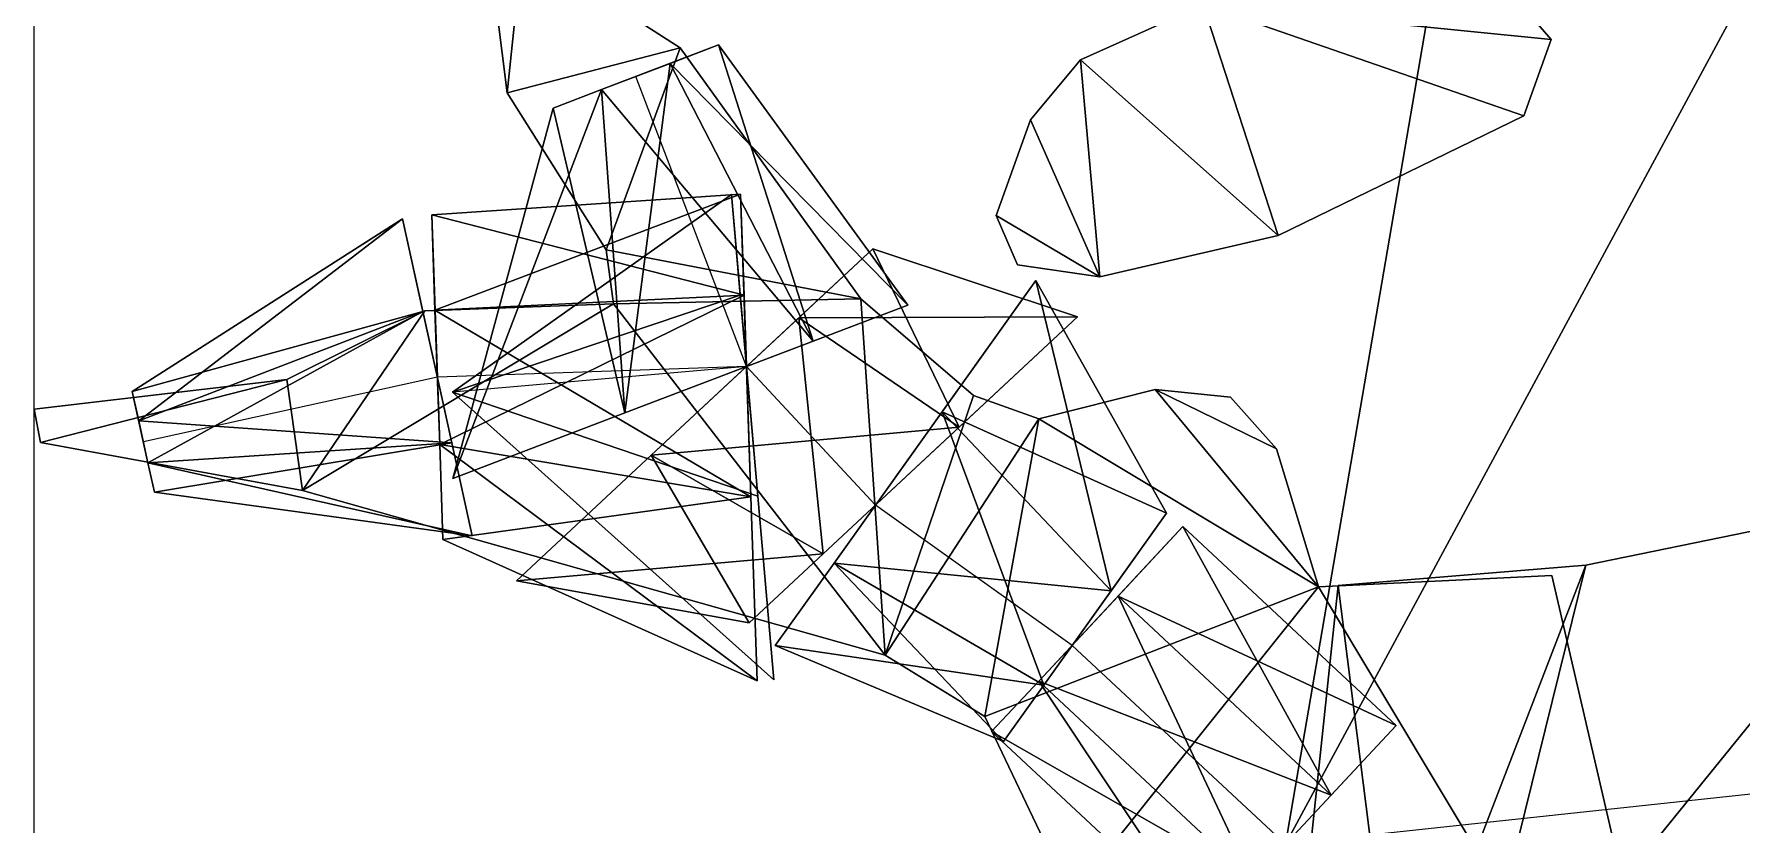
# Model space of a CAD drawing. Extents: x 271818 to 271947, y 5067178 to 5068401.
# Drawn here: x 271818.41 to 271829.98, y 5067260.3 to 5067265.66 of the extents above; entities that cross this region are included whole.
import ezdxf

# ---------------------------------------------------------------- set-up
doc = ezdxf.new("R2010")
doc.units = 0
for name, color, linetype in [('BBOX', 1, 'CONTINUOUS'), ('CENTERLINE', 4, 'CONTINUOUS'), ('WALLS', 7, 'CONTINUOUS')]:
    doc.layers.add(name, color=color, linetype=linetype)

msp = doc.modelspace()

# ---------------------------------------------------------------- linework, layer by layer
at = {"layer": 'BBOX'}
for p, q in [((271818.41, 5067178.317, 752.271), (271818.41, 5068401.154, 752.271)), ((271818.41, 5067178.317, 1036), (271818.41, 5068401.154, 1036))]:
    msp.add_line(p, q, dxfattribs=at)
at = {"layer": 'CENTERLINE'}
for p, q in [((271823.237, 5067263.405, 820.7), (271822.487, 5067265.371, 822.056)), ((271821.142, 5067263.333, 819.941), (271819.15, 5067262.895, 819.979)), ((271823.237, 5067263.405, 820.7), (271821.142, 5067263.333, 819.941)), ((271823.237, 5067263.405, 820.7), (271821.245, 5067263.231, 820.641)), ((271824.112, 5067262.466, 820.359), (271823.237, 5067263.405, 820.7)), ((271825.444, 5067261.515, 820.256), (271824.112, 5067262.466, 820.359)), ((271826.889, 5067260.168, 819.441), (271825.444, 5067261.515, 820.256)), ((271832.913, 5067260.816, 819.081), (271826.889, 5067260.168, 819.441))]:
    msp.add_line(p, q, dxfattribs=at)
at = {"layer": 'WALLS'}
for points in [[(271831.969, 5067269.588, 819.081), (271826.889, 5067260.168, 819.441), (271830.635, 5067281.994, 819.081)], [(271830.635, 5067281.994, 819.081), (271826.889, 5067260.168, 819.441), (271826.889, 5067260.168, 819.441)], [(271830.635, 5067281.994, 819.081), (271826.889, 5067260.168, 819.441), (271830.635, 5067281.994, 819.744)], [(271830.635, 5067281.994, 819.744), (271826.889, 5067260.168, 819.441), (271826.889, 5067260.168, 819.441)], [(271830.635, 5067281.994, 819.744), (271826.889, 5067260.168, 819.441), (271831.969, 5067269.588, 820.681)], [(271832.988, 5067260.116, 819.081), (271826.889, 5067260.168, 819.441), (271831.969, 5067269.588, 819.081)], [(271831.969, 5067269.588, 819.081), (271826.889, 5067260.168, 819.441), (271826.889, 5067260.168, 819.441)], [(271831.969, 5067269.588, 820.681), (271826.889, 5067260.168, 819.441), (271826.889, 5067260.168, 819.441)], [(271831.969, 5067269.588, 820.681), (271826.889, 5067260.168, 819.441), (271832.988, 5067260.116, 820.681)], [(271828.689, 5067265.621, 833.381), (271827.484, 5067267.011, 831.951), (271826.332, 5067265.857, 831.412)], [(271826.332, 5067265.857, 834.462), (271827.484, 5067267.011, 834.175), (271828.689, 5067265.621, 836.936)], [(271828.689, 5067265.621, 836.936), (271828.689, 5067265.621, 833.381), (271827.484, 5067267.011, 834.175)], [(271827.484, 5067267.011, 834.175), (271828.689, 5067265.621, 833.381), (271827.484, 5067267.011, 831.951)], [(271821.718, 5067266.251, 820.457), (271821.514, 5067266.068, 820.43), (271821.615, 5067265.26, 820.683)], [(271821.615, 5067265.26, 821.865), (271821.514, 5067266.068, 821.725), (271821.718, 5067266.251, 821.768)], [(271822.787, 5067265.564, 821.342), (271821.718, 5067266.251, 820.457), (271821.615, 5067265.26, 820.683)], [(271821.615, 5067265.26, 821.865), (271821.718, 5067266.251, 821.768), (271822.787, 5067265.564, 822.19)], [(271822.787, 5067265.564, 822.19), (271822.787, 5067265.564, 821.342), (271821.718, 5067266.251, 821.768)], [(271821.718, 5067266.251, 821.768), (271822.787, 5067265.564, 821.342), (271821.718, 5067266.251, 820.457)], [(271821.514, 5067266.068, 821.725), (271821.514, 5067266.068, 820.43), (271821.615, 5067265.26, 821.865)], [(271821.615, 5067265.26, 821.865), (271821.514, 5067266.068, 820.43), (271821.615, 5067265.26, 820.683)], [(271826.332, 5067265.857, 834.462), (271826.332, 5067265.857, 831.412), (271825.5, 5067265.483, 835.968)], [(271825.5, 5067265.483, 835.968), (271826.332, 5067265.857, 831.412), (271825.5, 5067265.483, 833.56)], [(271826.332, 5067265.857, 831.412), (271825.5, 5067265.483, 833.56), (271826.839, 5067264.294, 833.644)], [(271826.839, 5067264.294, 837.25), (271825.5, 5067265.483, 835.968), (271826.332, 5067265.857, 834.462)], [(271828.689, 5067265.621, 833.381), (271826.332, 5067265.857, 831.412), (271828.504, 5067265.104, 833.44)], [(271828.504, 5067265.104, 837.228), (271826.332, 5067265.857, 834.462), (271828.689, 5067265.621, 836.936)], [(271826.332, 5067265.857, 831.412), (271826.839, 5067264.294, 833.644), (271828.504, 5067265.104, 833.44)], [(271828.504, 5067265.104, 837.228), (271826.839, 5067264.294, 837.25), (271826.332, 5067265.857, 834.462)], [(271828.504, 5067265.104, 837.228), (271828.504, 5067265.104, 833.44), (271828.689, 5067265.621, 836.936)], [(271828.689, 5067265.621, 836.936), (271828.504, 5067265.104, 833.44), (271828.689, 5067265.621, 833.381)], [(271821.615, 5067265.26, 820.683), (271822.287, 5067264.197, 820.861), (271822.787, 5067265.564, 821.342)], [(271822.787, 5067265.564, 822.19), (271822.287, 5067264.197, 821.562), (271821.615, 5067265.26, 821.865)], [(271822.254, 5067265.282, 822.056), (271823.047, 5067265.585, 822.056), (271822.719, 5067265.459, 822.056)], [(271822.254, 5067265.282, 822.056), (271823.047, 5067265.585, 822.139), (271823.047, 5067265.585, 822.056)], [(271822.254, 5067265.282, 822.056), (271822.719, 5067265.459, 822.256), (271823.047, 5067265.585, 822.139)], [(271822.787, 5067265.564, 821.342), (271822.287, 5067264.197, 820.861), (271824.012, 5067263.864, 820.254)], [(271824.012, 5067263.864, 821.574), (271822.287, 5067264.197, 821.562), (271822.787, 5067265.564, 822.19)], [(271824.33, 5067263.822, 820.7), (271822.719, 5067265.459, 822.056), (271823.047, 5067265.585, 822.056)], [(271823.689, 5067263.578, 822.9), (271823.047, 5067265.585, 822.139), (271822.719, 5067265.459, 822.256)], [(271824.012, 5067263.864, 821.574), (271824.012, 5067263.864, 820.254), (271822.787, 5067265.564, 822.19)], [(271822.787, 5067265.564, 822.19), (271824.012, 5067263.864, 820.254), (271822.787, 5067265.564, 821.342)], [(271824.33, 5067263.822, 820.7), (271823.047, 5067265.585, 822.056), (271824.33, 5067263.822, 821.611)], [(271824.33, 5067263.822, 821.611), (271823.047, 5067265.585, 822.056), (271823.047, 5067265.585, 822.139)], [(271824.33, 5067263.822, 821.611), (271823.047, 5067265.585, 822.139), (271823.689, 5067263.578, 822.9)], [(271823.689, 5067263.578, 820.7), (271822.254, 5067265.282, 822.056), (271822.719, 5067265.459, 822.056)], [(271822.412, 5067263.091, 822.9), (271822.719, 5067265.459, 822.256), (271822.254, 5067265.282, 822.256)], [(271822.254, 5067265.282, 822.056), (271822.254, 5067265.282, 822.256), (271822.719, 5067265.459, 822.256)], [(271823.689, 5067263.578, 822.9), (271822.719, 5067265.459, 822.256), (271822.412, 5067263.091, 822.9)], [(271823.689, 5067263.578, 820.7), (271822.719, 5067265.459, 822.056), (271824.33, 5067263.822, 820.7)], [(271825.5, 5067265.483, 835.968), (271825.5, 5067265.483, 833.56), (271825.162, 5067265.077, 836.739)], [(271825.162, 5067265.077, 836.739), (271825.5, 5067265.483, 833.56), (271825.162, 5067265.077, 834.44)], [(271825.5, 5067265.483, 833.56), (271825.162, 5067265.077, 834.44), (271825.631, 5067264.012, 835.168)], [(271825.631, 5067264.012, 837.881), (271825.162, 5067265.077, 836.739), (271825.5, 5067265.483, 835.968)], [(271825.5, 5067265.483, 833.56), (271825.631, 5067264.012, 835.168), (271826.839, 5067264.294, 833.644)], [(271826.839, 5067264.294, 837.25), (271825.631, 5067264.012, 837.881), (271825.5, 5067265.483, 835.968)], [(271822.412, 5067263.091, 822.9), (271822.254, 5067265.282, 822.256), (271821.247, 5067262.646, 821.611)], [(271821.247, 5067262.646, 821.611), (271822.254, 5067265.282, 822.256), (271821.926, 5067265.157, 822.139)], [(271822.412, 5067263.091, 820.7), (271821.926, 5067265.157, 822.056), (271822.254, 5067265.282, 822.056)], [(271822.254, 5067265.282, 822.056), (271821.926, 5067265.157, 822.139), (271822.254, 5067265.282, 822.256)], [(271822.254, 5067265.282, 822.056), (271821.926, 5067265.157, 822.056), (271821.926, 5067265.157, 822.139)], [(271822.412, 5067263.091, 820.7), (271822.254, 5067265.282, 822.056), (271823.689, 5067263.578, 820.7)], [(271821.247, 5067262.646, 821.611), (271821.926, 5067265.157, 822.139), (271821.247, 5067262.646, 820.7)], [(271821.247, 5067262.646, 820.7), (271821.926, 5067265.157, 822.139), (271821.926, 5067265.157, 822.056)], [(271821.247, 5067262.646, 820.7), (271821.926, 5067265.157, 822.056), (271822.412, 5067263.091, 820.7)], [(271821.615, 5067265.26, 821.865), (271821.615, 5067265.26, 820.683), (271822.287, 5067264.197, 821.562)], [(271822.287, 5067264.197, 821.562), (271821.615, 5067265.26, 820.683), (271822.287, 5067264.197, 820.861)], [(271825.162, 5067265.077, 836.739), (271825.162, 5067265.077, 834.44), (271824.929, 5067264.428, 837.666)], [(271824.929, 5067264.428, 837.666), (271825.162, 5067265.077, 834.44), (271824.929, 5067264.428, 835.375)], [(271825.162, 5067265.077, 834.44), (271824.929, 5067264.428, 835.375), (271825.631, 5067264.012, 835.168)], [(271825.631, 5067264.012, 837.881), (271824.929, 5067264.428, 837.666), (271825.162, 5067265.077, 836.739)], [(271826.839, 5067264.294, 837.25), (271826.839, 5067264.294, 833.644), (271828.504, 5067265.104, 837.228)], [(271828.504, 5067265.104, 837.228), (271826.839, 5067264.294, 833.644), (271828.504, 5067265.104, 833.44)], [(271823.196, 5067264.574, 820.7), (271821.126, 5067263.788, 819.941), (271821.104, 5067264.432, 819.941)], [(271823.196, 5067264.574, 820.7), (271821.104, 5067264.432, 819.941), (271823.196, 5067264.574, 821.611)], [(271823.196, 5067264.574, 821.611), (271821.104, 5067264.432, 819.941), (271821.104, 5067264.432, 820.223)], [(271823.196, 5067264.574, 821.611), (271821.104, 5067264.432, 820.223), (271823.22, 5067263.889, 822.9)], [(271823.22, 5067263.889, 820.7), (271821.126, 5067263.788, 819.941), (271823.196, 5067264.574, 820.7)], [(271823.267, 5067262.523, 820.7), (271823.22, 5067263.889, 820.7), (271823.196, 5067264.574, 820.7)], [(271823.267, 5067262.523, 820.7), (271823.196, 5067264.574, 820.7), (271823.196, 5067264.574, 821.611)], [(271823.267, 5067262.523, 820.7), (271823.196, 5067264.574, 821.611), (271823.22, 5067263.889, 822.9)], [(271823.195, 5067263.888, 820.7), (271821.245, 5067263.231, 820.441), (271823.135, 5067264.571, 820.7)], [(271823.135, 5067264.571, 820.7), (271821.245, 5067263.231, 820.441), (271821.245, 5067263.231, 820.558)], [(271823.135, 5067264.571, 820.7), (271821.245, 5067263.231, 820.558), (271823.135, 5067264.571, 821.611)], [(271823.135, 5067264.571, 821.611), (271821.245, 5067263.231, 820.558), (271821.245, 5067263.231, 820.641)], [(271823.135, 5067264.571, 821.611), (271821.245, 5067263.231, 820.641), (271823.195, 5067263.888, 822.9)], [(271823.313, 5067262.526, 820.7), (271823.195, 5067263.888, 820.7), (271823.135, 5067264.571, 820.7)], [(271823.313, 5067262.526, 820.7), (271823.135, 5067264.571, 820.7), (271823.135, 5067264.571, 821.611)], [(271823.313, 5067262.526, 820.7), (271823.135, 5067264.571, 821.611), (271823.195, 5067263.888, 822.9)], [(271820.906, 5067264.407, 819.941), (271819.119, 5067263.037, 819.979), (271819.075, 5067263.237, 819.979)], [(271820.906, 5067264.407, 819.941), (271819.075, 5067263.237, 819.979), (271820.906, 5067264.407, 820.223)], [(271820.906, 5067264.407, 820.223), (271819.075, 5067263.237, 819.979), (271819.075, 5067263.237, 820.083)], [(271820.906, 5067264.407, 820.223), (271819.075, 5067263.237, 820.083), (271821.044, 5067263.778, 820.621)], [(271821.044, 5067263.778, 819.941), (271819.119, 5067263.037, 819.979), (271820.906, 5067264.407, 819.941)], [(271821.24, 5067262.887, 819.941), (271821.044, 5067263.778, 819.941), (271820.906, 5067264.407, 819.941)], [(271821.24, 5067262.887, 819.941), (271820.906, 5067264.407, 819.941), (271820.906, 5067264.407, 820.223)], [(271821.24, 5067262.887, 819.941), (271820.906, 5067264.407, 820.223), (271821.044, 5067263.778, 820.621)], [(271823.22, 5067263.889, 822.9), (271821.104, 5067264.432, 820.223), (271821.126, 5067263.788, 820.621)], [(271821.158, 5067262.877, 819.941), (271821.104, 5067264.432, 819.941), (271821.126, 5067263.788, 819.941)], [(271821.158, 5067262.877, 819.941), (271821.104, 5067264.432, 820.223), (271821.104, 5067264.432, 819.941)], [(271821.158, 5067262.877, 819.941), (271821.126, 5067263.788, 820.621), (271821.104, 5067264.432, 820.223)], [(271824.929, 5067264.428, 837.666), (271824.929, 5067264.428, 835.375), (271825.074, 5067264.095, 837.995)], [(271825.074, 5067264.095, 837.995), (271824.929, 5067264.428, 835.375), (271825.074, 5067264.095, 835.6)], [(271825.631, 5067264.012, 835.168), (271824.929, 5067264.428, 835.375), (271825.074, 5067264.095, 835.6)], [(271825.074, 5067264.095, 837.995), (271824.929, 5067264.428, 837.666), (271825.631, 5067264.012, 837.881)], [(271825.631, 5067264.012, 837.881), (271825.631, 5067264.012, 835.168), (271826.839, 5067264.294, 837.25)], [(271826.839, 5067264.294, 837.25), (271825.631, 5067264.012, 835.168), (271826.839, 5067264.294, 833.644)], [(271822.287, 5067264.197, 821.562), (271822.287, 5067264.197, 820.861), (271822.335, 5067263.829, 821.412)], [(271822.335, 5067263.829, 821.412), (271822.287, 5067264.197, 820.861), (271822.335, 5067263.829, 820.545)], [(271824.012, 5067263.864, 820.254), (271822.287, 5067264.197, 820.861), (271822.335, 5067263.829, 820.545)], [(271822.335, 5067263.829, 821.412), (271822.287, 5067264.197, 821.562), (271824.012, 5067263.864, 821.574)], [(271822.591, 5067262.804, 820.7), (271824.093, 5067264.203, 820.7), (271823.591, 5067263.736, 820.7)], [(271822.591, 5067262.804, 820.7), (271824.093, 5067264.203, 821.611), (271824.093, 5067264.203, 820.7)], [(271822.591, 5067262.804, 820.7), (271823.591, 5067263.736, 822.9), (271824.093, 5067264.203, 821.611)], [(271825.48, 5067263.741, 820.359), (271823.591, 5067263.736, 820.7), (271824.093, 5067264.203, 820.7)], [(271824.678, 5067262.994, 821.819), (271824.093, 5067264.203, 821.611), (271823.591, 5067263.736, 822.9)], [(271825.48, 5067263.741, 820.359), (271824.093, 5067264.203, 820.7), (271825.48, 5067263.741, 820.963)], [(271825.48, 5067263.741, 820.963), (271824.093, 5067264.203, 820.7), (271824.093, 5067264.203, 821.611)], [(271825.48, 5067263.741, 820.963), (271824.093, 5067264.203, 821.611), (271824.678, 5067262.994, 821.819)], [(271825.074, 5067264.095, 837.995), (271825.074, 5067264.095, 835.6), (271825.631, 5067264.012, 837.881)], [(271825.631, 5067264.012, 837.881), (271825.074, 5067264.095, 835.6), (271825.631, 5067264.012, 835.168)], [(271823.22, 5067263.889, 820.7), (271821.158, 5067262.877, 819.941), (271821.126, 5067263.788, 819.941)], [(271823.22, 5067263.889, 822.9), (271821.126, 5067263.788, 820.621), (271823.267, 5067262.523, 822.9)], [(271823.267, 5067262.523, 820.7), (271821.158, 5067262.877, 819.941), (271823.22, 5067263.889, 820.7)], [(271823.313, 5067262.526, 820.7), (271821.245, 5067263.231, 820.441), (271823.195, 5067263.888, 820.7)], [(271823.195, 5067263.888, 820.7), (271821.245, 5067263.231, 820.441), (271821.245, 5067263.231, 820.441)], [(271823.195, 5067263.888, 822.9), (271821.245, 5067263.231, 820.641), (271821.245, 5067263.231, 820.641)], [(271823.195, 5067263.888, 822.9), (271821.245, 5067263.231, 820.641), (271823.313, 5067262.526, 822.9)], [(271823.313, 5067262.526, 820.7), (271823.195, 5067263.888, 822.9), (271823.313, 5067262.526, 822.9)], [(271823.267, 5067262.523, 820.7), (271823.22, 5067263.889, 822.9), (271823.267, 5067262.523, 822.9)], [(271823.83, 5067262.072, 820.359), (271825.198, 5067263.988, 820.359), (271824.562, 5067263.097, 820.359)], [(271823.83, 5067262.072, 820.359), (271825.198, 5067263.988, 820.963), (271825.198, 5067263.988, 820.359)], [(271823.83, 5067262.072, 820.359), (271824.562, 5067263.097, 821.819), (271825.198, 5067263.988, 820.963)], [(271826.083, 5067262.411, 820.256), (271824.562, 5067263.097, 820.359), (271825.198, 5067263.988, 820.359)], [(271825.709, 5067261.886, 821.756), (271825.198, 5067263.988, 820.963), (271824.562, 5067263.097, 821.819)], [(271826.083, 5067262.411, 820.256), (271825.198, 5067263.988, 820.359), (271826.083, 5067262.411, 820.877)], [(271826.083, 5067262.411, 820.877), (271825.198, 5067263.988, 820.359), (271825.198, 5067263.988, 820.963)], [(271826.083, 5067262.411, 820.877), (271825.198, 5067263.988, 820.963), (271825.709, 5067261.886, 821.756)], [(271821.044, 5067263.778, 820.621), (271819.075, 5067263.237, 820.083), (271819.119, 5067263.037, 820.229)], [(271821.044, 5067263.778, 819.941), (271819.181, 5067262.753, 819.979), (271819.119, 5067263.037, 819.979)], [(271821.044, 5067263.778, 820.621), (271819.119, 5067263.037, 820.229), (271821.24, 5067262.887, 820.621)], [(271821.24, 5067262.887, 819.941), (271819.181, 5067262.753, 819.979), (271821.044, 5067263.778, 819.941)], [(271821.058, 5067263.782, 820.768), (271821.058, 5067263.782, 819.947), (271820.123, 5067263.318, 820.382)], [(271820.123, 5067263.318, 820.382), (271821.058, 5067263.782, 819.947), (271820.123, 5067263.318, 819.806)], [(271820.228, 5067262.565, 819.633), (271821.058, 5067263.782, 819.947), (271820.123, 5067263.318, 819.806)], [(271820.123, 5067263.318, 820.382), (271821.058, 5067263.782, 820.768), (271820.228, 5067262.565, 820.327)], [(271820.228, 5067262.565, 819.633), (271822.335, 5067263.829, 820.545), (271821.058, 5067263.782, 819.947)], [(271821.058, 5067263.782, 820.768), (271822.335, 5067263.829, 821.412), (271820.228, 5067262.565, 820.327)], [(271822.335, 5067263.829, 820.545), (271820.228, 5067262.565, 819.633), (271824.177, 5067261.449, 819.902)], [(271824.177, 5067261.449, 821.302), (271820.228, 5067262.565, 820.327), (271822.335, 5067263.829, 821.412)], [(271821.24, 5067262.887, 819.941), (271821.044, 5067263.778, 820.621), (271821.24, 5067262.887, 820.621)], [(271822.335, 5067263.829, 821.412), (271822.335, 5067263.829, 820.545), (271821.058, 5067263.782, 820.768)], [(271821.058, 5067263.782, 820.768), (271822.335, 5067263.829, 820.545), (271821.058, 5067263.782, 819.947)], [(271823.267, 5067262.523, 822.9), (271821.126, 5067263.788, 820.621), (271821.158, 5067262.877, 820.621)], [(271821.158, 5067262.877, 819.941), (271821.158, 5067262.877, 820.621), (271821.126, 5067263.788, 820.621)], [(271824.177, 5067261.449, 819.902), (271824.012, 5067263.864, 820.254), (271822.335, 5067263.829, 820.545)], [(271822.335, 5067263.829, 821.412), (271824.012, 5067263.864, 821.574), (271824.177, 5067261.449, 821.302)], [(271822.412, 5067263.091, 820.7), (271823.689, 5067263.578, 820.7), (271824.33, 5067263.822, 820.7)], [(271822.412, 5067263.091, 820.7), (271824.33, 5067263.822, 820.7), (271824.33, 5067263.822, 821.611)], [(271822.412, 5067263.091, 820.7), (271824.33, 5067263.822, 821.611), (271823.689, 5067263.578, 822.9)], [(271824.774, 5067263.209, 821.487), (271824.774, 5067263.209, 820.119), (271824.012, 5067263.864, 821.574)], [(271824.012, 5067263.864, 821.574), (271824.774, 5067263.209, 820.119), (271824.012, 5067263.864, 820.254)], [(271824.774, 5067263.209, 820.119), (271824.012, 5067263.864, 820.254), (271824.177, 5067261.449, 819.902)], [(271824.177, 5067261.449, 821.302), (271824.012, 5067263.864, 821.574), (271824.774, 5067263.209, 821.487)], [(271824.678, 5067262.994, 820.359), (271822.591, 5067262.804, 820.7), (271823.591, 5067263.736, 820.7)], [(271823.757, 5067262.136, 821.819), (271823.591, 5067263.736, 822.9), (271822.591, 5067262.804, 822.9)], [(271822.591, 5067262.804, 820.7), (271822.591, 5067262.804, 822.9), (271823.591, 5067263.736, 822.9)], [(271824.678, 5067262.994, 820.359), (271823.591, 5067263.736, 820.7), (271825.48, 5067263.741, 820.359)], [(271824.678, 5067262.994, 821.819), (271823.591, 5067263.736, 822.9), (271823.757, 5067262.136, 821.819)], [(271823.757, 5067262.136, 820.359), (271824.678, 5067262.994, 820.359), (271825.48, 5067263.741, 820.359)], [(271823.757, 5067262.136, 820.359), (271825.48, 5067263.741, 820.359), (271825.48, 5067263.741, 820.963)], [(271823.757, 5067262.136, 820.359), (271825.48, 5067263.741, 820.963), (271824.678, 5067262.994, 821.819)], [(271822.412, 5067263.091, 820.7), (271823.689, 5067263.578, 822.9), (271822.412, 5067263.091, 822.9)], [(271820.123, 5067263.318, 820.382), (271820.123, 5067263.318, 819.806), (271818.41, 5067263.117, 820.185)], [(271818.41, 5067263.117, 820.185), (271820.123, 5067263.318, 819.806), (271818.41, 5067263.117, 819.633)], [(271818.41, 5067263.117, 819.633), (271818.454, 5067262.891, 819.628), (271820.123, 5067263.318, 819.806)], [(271820.123, 5067263.318, 820.382), (271818.454, 5067262.891, 820.182), (271818.41, 5067263.117, 820.185)], [(271820.123, 5067263.318, 819.806), (271818.454, 5067262.891, 819.628), (271820.228, 5067262.565, 819.633)], [(271820.228, 5067262.565, 820.327), (271818.454, 5067262.891, 820.182), (271820.123, 5067263.318, 820.382)], [(271819.181, 5067262.753, 819.979), (271819.075, 5067263.237, 819.979), (271819.119, 5067263.037, 819.979)], [(271819.181, 5067262.753, 819.979), (271819.075, 5067263.237, 820.083), (271819.075, 5067263.237, 819.979)], [(271819.181, 5067262.753, 819.979), (271819.119, 5067263.037, 820.229), (271819.075, 5067263.237, 820.083)], [(271823.313, 5067262.526, 822.9), (271821.245, 5067263.231, 820.641), (271821.245, 5067263.231, 820.641)], [(271823.313, 5067262.526, 822.9), (271821.245, 5067263.231, 820.641), (271823.422, 5067261.283, 821.611)], [(271823.422, 5067261.283, 821.611), (271821.245, 5067263.231, 820.641), (271821.245, 5067263.231, 820.641)], [(271823.422, 5067261.283, 821.611), (271821.245, 5067263.231, 820.641), (271823.422, 5067261.283, 820.7)], [(271823.422, 5067261.283, 820.7), (271821.245, 5067263.231, 820.641), (271821.245, 5067263.231, 820.558)], [(271823.422, 5067261.283, 820.7), (271821.245, 5067263.231, 820.558), (271823.313, 5067262.526, 820.7)], [(271823.313, 5067262.526, 820.7), (271821.245, 5067263.231, 820.558), (271821.245, 5067263.231, 820.441)], [(271821.245, 5067263.231, 820.441), (271821.245, 5067263.231, 820.558), (271821.245, 5067263.231, 820.441)], [(271821.245, 5067263.231, 820.441), (271821.245, 5067263.231, 820.641), (271821.245, 5067263.231, 820.558)], [(271821.245, 5067263.231, 820.441), (271821.245, 5067263.231, 820.641), (271821.245, 5067263.231, 820.641)], [(271821.245, 5067263.231, 820.441), (271821.245, 5067263.231, 820.641), (271821.245, 5067263.231, 820.641)], [(271821.245, 5067263.231, 820.441), (271821.245, 5067263.231, 820.641), (271821.245, 5067263.231, 820.641)], [(271821.245, 5067263.231, 820.441), (271821.245, 5067263.231, 820.558), (271821.245, 5067263.231, 820.641)], [(271824.774, 5067263.209, 820.119), (271824.177, 5067261.449, 819.902), (271825.218, 5067263.05, 820.017)], [(271825.218, 5067263.05, 821.402), (271824.177, 5067261.449, 821.302), (271824.774, 5067263.209, 821.487)], [(271825.218, 5067263.05, 821.402), (271825.218, 5067263.05, 820.017), (271824.774, 5067263.209, 821.487)], [(271824.774, 5067263.209, 821.487), (271825.218, 5067263.05, 820.017), (271824.774, 5067263.209, 820.119)], [(271826.005, 5067263.249, 821.221), (271826.005, 5067263.249, 819.82), (271825.218, 5067263.05, 821.402)], [(271825.218, 5067263.05, 821.402), (271826.005, 5067263.249, 819.82), (271825.218, 5067263.05, 820.017)], [(271827.112, 5067261.913, 819.524), (271826.005, 5067263.249, 819.82), (271825.218, 5067263.05, 820.017)], [(271825.218, 5067263.05, 821.402), (271826.005, 5067263.249, 821.221), (271827.112, 5067261.913, 821.044)], [(271826.516, 5067263.197, 821.131), (271826.516, 5067263.197, 819.71), (271826.005, 5067263.249, 821.221)], [(271826.005, 5067263.249, 821.221), (271826.516, 5067263.197, 819.71), (271826.005, 5067263.249, 819.82)], [(271827.112, 5067261.913, 819.524), (271826.829, 5067262.847, 819.638), (271826.005, 5067263.249, 819.82)], [(271826.005, 5067263.249, 821.221), (271826.829, 5067262.847, 821.096), (271827.112, 5067261.913, 821.044)], [(271826.516, 5067263.197, 819.71), (271826.005, 5067263.249, 819.82), (271826.829, 5067262.847, 819.638)], [(271826.829, 5067262.847, 821.096), (271826.005, 5067263.249, 821.221), (271826.516, 5067263.197, 821.131)], [(271826.829, 5067262.847, 821.096), (271826.829, 5067262.847, 819.638), (271826.516, 5067263.197, 821.131)], [(271826.516, 5067263.197, 821.131), (271826.829, 5067262.847, 819.638), (271826.516, 5067263.197, 819.71)], [(271818.41, 5067263.117, 820.185), (271818.41, 5067263.117, 819.633), (271818.454, 5067262.891, 820.182)], [(271818.454, 5067262.891, 820.182), (271818.41, 5067263.117, 819.633), (271818.454, 5067262.891, 819.628)], [(271822.412, 5067263.091, 820.7), (271822.412, 5067263.091, 822.9), (271821.247, 5067262.646, 821.611)], [(271822.412, 5067263.091, 820.7), (271821.247, 5067262.646, 821.611), (271821.247, 5067262.646, 820.7)], [(271825.709, 5067261.886, 820.256), (271823.83, 5067262.072, 820.359), (271824.562, 5067263.097, 820.359)], [(271825.251, 5067261.246, 821.756), (271824.562, 5067263.097, 821.819), (271823.83, 5067262.072, 821.819)], [(271823.83, 5067262.072, 820.359), (271823.83, 5067262.072, 821.819), (271824.562, 5067263.097, 821.819)], [(271825.709, 5067261.886, 820.256), (271824.562, 5067263.097, 820.359), (271826.083, 5067262.411, 820.256)], [(271825.709, 5067261.886, 821.756), (271824.562, 5067263.097, 821.819), (271825.251, 5067261.246, 821.756)], [(271821.24, 5067262.887, 820.621), (271819.119, 5067263.037, 820.229), (271819.181, 5067262.753, 820.229)], [(271819.181, 5067262.753, 819.979), (271819.181, 5067262.753, 820.229), (271819.119, 5067263.037, 820.229)], [(271823.757, 5067262.136, 820.359), (271822.591, 5067262.804, 820.7), (271824.678, 5067262.994, 820.359)], [(271823.757, 5067262.136, 820.359), (271824.678, 5067262.994, 821.819), (271823.757, 5067262.136, 821.819)], [(271824.177, 5067261.449, 819.902), (271824.851, 5067261.034, 819.809), (271825.218, 5067263.05, 820.017)], [(271825.218, 5067263.05, 821.402), (271824.851, 5067261.034, 821.357), (271824.177, 5067261.449, 821.302)], [(271827.112, 5067261.913, 819.524), (271825.218, 5067263.05, 820.017), (271824.851, 5067261.034, 819.809)], [(271824.851, 5067261.034, 821.357), (271825.218, 5067263.05, 821.402), (271827.112, 5067261.913, 821.044)], [(271818.454, 5067262.891, 820.182), (271818.454, 5067262.891, 819.628), (271820.228, 5067262.565, 820.327)], [(271820.228, 5067262.565, 820.327), (271818.454, 5067262.891, 819.628), (271820.228, 5067262.565, 819.633)], [(271821.24, 5067262.887, 820.621), (271819.181, 5067262.753, 820.229), (271821.378, 5067262.258, 820.223)], [(271821.24, 5067262.887, 819.941), (271819.225, 5067262.553, 819.979), (271819.181, 5067262.753, 819.979)], [(271821.378, 5067262.258, 819.941), (271819.225, 5067262.553, 819.979), (271821.24, 5067262.887, 819.941)], [(271823.267, 5067262.523, 822.9), (271821.158, 5067262.877, 820.621), (271823.31, 5067261.276, 821.611)], [(271823.31, 5067261.276, 821.611), (271821.158, 5067262.877, 820.621), (271821.18, 5067262.233, 820.223)], [(271823.267, 5067262.523, 820.7), (271821.18, 5067262.233, 819.941), (271821.158, 5067262.877, 819.941)], [(271821.158, 5067262.877, 819.941), (271821.18, 5067262.233, 820.223), (271821.158, 5067262.877, 820.621)], [(271821.158, 5067262.877, 819.941), (271821.18, 5067262.233, 819.941), (271821.18, 5067262.233, 820.223)], [(271821.24, 5067262.887, 819.941), (271821.24, 5067262.887, 820.621), (271821.378, 5067262.258, 820.223)], [(271821.24, 5067262.887, 819.941), (271821.378, 5067262.258, 820.223), (271821.378, 5067262.258, 819.941)], [(271827.112, 5067261.913, 821.044), (271827.112, 5067261.913, 819.524), (271826.829, 5067262.847, 821.096)], [(271826.829, 5067262.847, 821.096), (271827.112, 5067261.913, 819.524), (271826.829, 5067262.847, 819.638)], [(271821.378, 5067262.258, 820.223), (271819.181, 5067262.753, 820.229), (271819.225, 5067262.553, 820.083)], [(271819.181, 5067262.753, 819.979), (271819.225, 5067262.553, 820.083), (271819.181, 5067262.753, 820.229)], [(271819.181, 5067262.753, 819.979), (271819.225, 5067262.553, 819.979), (271819.225, 5067262.553, 820.083)], [(271823.256, 5067261.669, 820.963), (271822.591, 5067262.804, 822.9), (271821.678, 5067261.953, 821.611)], [(271823.757, 5067262.136, 820.359), (271821.678, 5067261.953, 820.7), (271822.591, 5067262.804, 820.7)], [(271822.591, 5067262.804, 820.7), (271821.678, 5067261.953, 821.611), (271822.591, 5067262.804, 822.9)], [(271822.591, 5067262.804, 820.7), (271821.678, 5067261.953, 820.7), (271821.678, 5067261.953, 821.611)], [(271823.757, 5067262.136, 821.819), (271822.591, 5067262.804, 822.9), (271823.256, 5067261.669, 820.963)], [(271821.378, 5067262.258, 820.223), (271819.225, 5067262.553, 820.083), (271821.378, 5067262.258, 819.941)], [(271821.378, 5067262.258, 819.941), (271819.225, 5067262.553, 820.083), (271819.225, 5067262.553, 819.979)], [(271820.228, 5067262.565, 820.327), (271820.228, 5067262.565, 819.633), (271824.177, 5067261.449, 821.302)], [(271824.177, 5067261.449, 821.302), (271820.228, 5067262.565, 819.633), (271824.177, 5067261.449, 819.902)], [(271823.31, 5067261.276, 820.7), (271821.18, 5067262.233, 819.941), (271823.267, 5067262.523, 820.7)], [(271823.267, 5067262.523, 820.7), (271823.267, 5067262.523, 822.9), (271823.31, 5067261.276, 821.611)], [(271823.267, 5067262.523, 820.7), (271823.31, 5067261.276, 821.611), (271823.31, 5067261.276, 820.7)], [(271823.313, 5067262.526, 820.7), (271823.313, 5067262.526, 822.9), (271823.422, 5067261.283, 821.611)], [(271823.313, 5067262.526, 820.7), (271823.422, 5067261.283, 821.611), (271823.422, 5067261.283, 820.7)], [(271828.054, 5067258.538, 816.537), (271831.305, 5067262.546, 817.114), (271828.924, 5067262.06, 816.804)], [(271828.924, 5067262.06, 818.278), (271831.305, 5067262.546, 818.16), (271828.054, 5067258.538, 817.955)], [(271834.582, 5067259.64, 816.208), (271831.305, 5067262.546, 817.114), (271828.054, 5067258.538, 816.537)], [(271828.054, 5067258.538, 817.955), (271831.305, 5067262.546, 818.16), (271834.582, 5067259.64, 817.083)], [(271831.305, 5067262.546, 818.16), (271831.305, 5067262.546, 817.114), (271828.924, 5067262.06, 818.278)], [(271828.924, 5067262.06, 818.278), (271831.305, 5067262.546, 817.114), (271828.924, 5067262.06, 816.804)], [(271825.251, 5067261.246, 820.256), (271825.709, 5067261.886, 820.256), (271826.083, 5067262.411, 820.256)], [(271825.251, 5067261.246, 820.256), (271826.083, 5067262.411, 820.256), (271826.083, 5067262.411, 820.877)], [(271825.251, 5067261.246, 820.256), (271826.083, 5067262.411, 820.877), (271825.709, 5067261.886, 821.756)], [(271825.218, 5067261.273, 820.256), (271826.194, 5067262.32, 820.256), (271825.755, 5067261.849, 820.256)], [(271825.218, 5067261.273, 820.256), (271826.194, 5067262.32, 820.877), (271826.194, 5067262.32, 820.256)], [(271825.218, 5067261.273, 820.256), (271825.755, 5067261.849, 821.756), (271826.194, 5067262.32, 820.877)], [(271827.639, 5067260.972, 819.441), (271825.755, 5067261.849, 820.256), (271826.194, 5067262.32, 820.256)], [(271827.199, 5067260.501, 820.941), (271826.194, 5067262.32, 820.877), (271825.755, 5067261.849, 821.756)], [(271827.639, 5067260.972, 819.441), (271826.194, 5067262.32, 820.256), (271827.639, 5067260.972, 820.063)], [(271827.639, 5067260.972, 820.063), (271826.194, 5067262.32, 820.256), (271826.194, 5067262.32, 820.877)], [(271827.639, 5067260.972, 820.063), (271826.194, 5067262.32, 820.877), (271827.199, 5067260.501, 820.941)], [(271823.31, 5067261.276, 821.611), (271821.18, 5067262.233, 820.223), (271823.31, 5067261.276, 820.7)], [(271823.31, 5067261.276, 820.7), (271821.18, 5067262.233, 820.223), (271821.18, 5067262.233, 819.941)], [(271823.256, 5067261.669, 820.359), (271821.678, 5067261.953, 820.7), (271823.757, 5067262.136, 820.359)], [(271823.757, 5067262.136, 820.359), (271823.757, 5067262.136, 821.819), (271823.256, 5067261.669, 820.963)], [(271823.757, 5067262.136, 820.359), (271823.256, 5067261.669, 820.963), (271823.256, 5067261.669, 820.359)], [(271824.979, 5067260.864, 820.877), (271823.83, 5067262.072, 821.819), (271823.432, 5067261.514, 820.963)], [(271825.251, 5067261.246, 820.256), (271823.432, 5067261.514, 820.359), (271823.83, 5067262.072, 820.359)], [(271823.83, 5067262.072, 820.359), (271823.432, 5067261.514, 820.963), (271823.83, 5067262.072, 821.819)], [(271823.83, 5067262.072, 820.359), (271823.432, 5067261.514, 820.359), (271823.432, 5067261.514, 820.963)], [(271825.251, 5067261.246, 820.256), (271823.83, 5067262.072, 820.359), (271825.709, 5067261.886, 820.256)], [(271825.251, 5067261.246, 821.756), (271823.83, 5067262.072, 821.819), (271824.979, 5067260.864, 820.877)], [(271828.924, 5067262.06, 818.278), (271828.924, 5067262.06, 816.804), (271827.245, 5067261.921, 819.398)], [(271827.245, 5067261.921, 819.398), (271828.924, 5067262.06, 816.804), (271827.245, 5067261.921, 817.69)], [(271828.924, 5067262.06, 816.804), (271827.245, 5067261.921, 817.69), (271827.649, 5067258.747, 817.276)], [(271827.649, 5067258.747, 818.88), (271827.245, 5067261.921, 819.398), (271828.924, 5067262.06, 818.278)], [(271828.054, 5067258.538, 816.537), (271828.924, 5067262.06, 816.804), (271827.649, 5067258.747, 817.276)], [(271827.649, 5067258.747, 818.88), (271828.924, 5067262.06, 818.278), (271828.054, 5067258.538, 817.955)], [(271823.256, 5067261.669, 820.963), (271821.678, 5067261.953, 821.611), (271823.256, 5067261.669, 820.359)], [(271823.256, 5067261.669, 820.359), (271821.678, 5067261.953, 821.611), (271821.678, 5067261.953, 820.7)], [(271824.851, 5067261.034, 819.809), (271825.434, 5067259.811, 819.097), (271827.112, 5067261.913, 819.524)], [(271827.112, 5067261.913, 821.044), (271825.434, 5067259.811, 820.66), (271824.851, 5067261.034, 821.357)], [(271827.112, 5067261.913, 819.524), (271825.434, 5067259.811, 819.097), (271829.721, 5067257.56, 818.939)], [(271829.721, 5067257.56, 820.48), (271825.434, 5067259.811, 820.66), (271827.112, 5067261.913, 821.044)], [(271827.245, 5067261.921, 819.398), (271827.245, 5067261.921, 817.69), (271826.912, 5067258.761, 819.794)], [(271826.912, 5067258.761, 819.794), (271827.245, 5067261.921, 817.69), (271826.912, 5067258.761, 817.789)], [(271827.245, 5067261.921, 817.69), (271826.912, 5067258.761, 817.789), (271827.649, 5067258.747, 817.276)], [(271827.649, 5067258.747, 818.88), (271826.912, 5067258.761, 819.794), (271827.245, 5067261.921, 819.398)], [(271828.694, 5067261.989, 820.791), (271828.694, 5067261.989, 819.328), (271827.112, 5067261.913, 821.044)], [(271827.112, 5067261.913, 821.044), (271828.694, 5067261.989, 819.328), (271827.112, 5067261.913, 819.524)], [(271828.694, 5067261.989, 819.328), (271827.112, 5067261.913, 819.524), (271829.721, 5067257.56, 818.939)], [(271829.721, 5067257.56, 820.48), (271827.112, 5067261.913, 821.044), (271828.694, 5067261.989, 820.791)], [(271829.721, 5067257.56, 820.48), (271829.721, 5067257.56, 818.939), (271828.694, 5067261.989, 820.791)], [(271828.694, 5067261.989, 820.791), (271829.721, 5067257.56, 818.939), (271828.694, 5067261.989, 819.328)], [(271827.199, 5067260.501, 819.441), (271825.218, 5067261.273, 820.256), (271825.755, 5067261.849, 820.256)], [(271826.662, 5067259.925, 820.941), (271825.755, 5067261.849, 821.756), (271825.218, 5067261.273, 821.756)], [(271825.218, 5067261.273, 820.256), (271825.218, 5067261.273, 821.756), (271825.755, 5067261.849, 821.756)], [(271825.251, 5067261.246, 820.256), (271825.709, 5067261.886, 821.756), (271825.251, 5067261.246, 821.756)], [(271827.199, 5067260.501, 819.441), (271825.755, 5067261.849, 820.256), (271827.639, 5067260.972, 819.441)], [(271827.199, 5067260.501, 820.941), (271825.755, 5067261.849, 821.756), (271826.662, 5067259.925, 820.941)], [(271824.979, 5067260.864, 820.877), (271823.432, 5067261.514, 820.963), (271824.979, 5067260.864, 820.256)], [(271824.979, 5067260.864, 820.256), (271823.432, 5067261.514, 820.963), (271823.432, 5067261.514, 820.359)], [(271824.979, 5067260.864, 820.256), (271823.432, 5067261.514, 820.359), (271825.251, 5067261.246, 820.256)], [(271824.177, 5067261.449, 821.302), (271824.177, 5067261.449, 819.902), (271824.851, 5067261.034, 821.357)], [(271824.851, 5067261.034, 821.357), (271824.177, 5067261.449, 819.902), (271824.851, 5067261.034, 819.809)], [(271826.343, 5067259.583, 820.063), (271825.218, 5067261.273, 821.756), (271824.898, 5067260.931, 820.877)], [(271826.662, 5067259.925, 819.441), (271824.898, 5067260.931, 820.256), (271825.218, 5067261.273, 820.256)], [(271825.218, 5067261.273, 820.256), (271824.898, 5067260.931, 820.877), (271825.218, 5067261.273, 821.756)], [(271825.218, 5067261.273, 820.256), (271824.898, 5067260.931, 820.256), (271824.898, 5067260.931, 820.877)], [(271825.251, 5067261.246, 820.256), (271825.251, 5067261.246, 821.756), (271824.979, 5067260.864, 820.877)], [(271825.251, 5067261.246, 820.256), (271824.979, 5067260.864, 820.877), (271824.979, 5067260.864, 820.256)], [(271826.662, 5067259.925, 819.441), (271825.218, 5067261.273, 820.256), (271827.199, 5067260.501, 819.441)], [(271826.662, 5067259.925, 820.941), (271825.218, 5067261.273, 821.756), (271826.343, 5067259.583, 820.063)], [(271824.851, 5067261.034, 821.357), (271824.851, 5067261.034, 819.809), (271825.434, 5067259.811, 820.66)], [(271825.434, 5067259.811, 820.66), (271824.851, 5067261.034, 819.809), (271825.434, 5067259.811, 819.097)], [(271826.343, 5067259.583, 820.063), (271824.898, 5067260.931, 820.877), (271826.343, 5067259.583, 819.441)], [(271826.343, 5067259.583, 819.441), (271824.898, 5067260.931, 820.877), (271824.898, 5067260.931, 820.256)], [(271826.343, 5067259.583, 819.441), (271824.898, 5067260.931, 820.256), (271826.662, 5067259.925, 819.441)], [(271826.662, 5067259.925, 819.441), (271827.199, 5067260.501, 819.441), (271827.639, 5067260.972, 819.441)], [(271826.662, 5067259.925, 819.441), (271827.639, 5067260.972, 819.441), (271827.639, 5067260.972, 820.063)], [(271826.662, 5067259.925, 819.441), (271827.639, 5067260.972, 820.063), (271827.199, 5067260.501, 820.941)], [(271826.662, 5067259.925, 819.441), (271827.199, 5067260.501, 820.941), (271826.662, 5067259.925, 820.941)]]:
    msp.add_3dface(points, dxfattribs=at)

doc.saveas('drawing.dxf')
